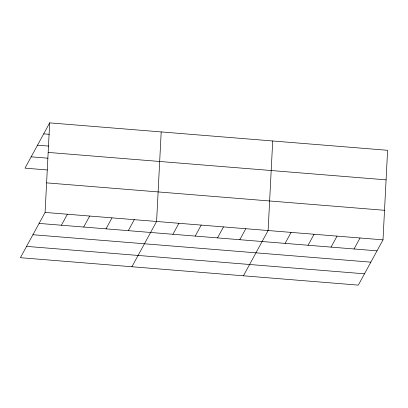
<?xml version="1.0" encoding="UTF-8"?>
<svg xmlns="http://www.w3.org/2000/svg" width="408" height="408" viewBox="0 0 408 408"><rect width="100%" height="100%" fill="white"/><g stroke="black" fill="none" stroke-linecap="round" stroke-linejoin="round"><path stroke-width="0.61" d="M45.084 212.425L49.679 122.874L387.6 150.302L383.005 239.853L358.321 285.126L20.4 257.698L45.084 212.425L383.005 239.853M161.196 131.927L156.596 221.473L131.911 266.75M272.707 140.974L268.112 230.525L243.428 275.803M49.679 122.874L24.995 168.147L47.297 169.958M61.394 225.226L67.386 214.236M83.696 227.037L89.689 216.046M105.998 228.847L111.991 217.857M128.301 230.658L134.293 219.662M172.905 234.279L178.903 223.283M195.208 236.089L201.205 225.094M217.515 237.9L223.507 226.904M239.817 239.71L245.81 228.715M285.095 243.382L291.088 232.392M308.076 245.249L314.068 234.258M331.051 247.115L337.049 236.12M354.032 248.977L360.024 237.986M43.687 133.865L49.261 134.319M37.521 145.182L48.669 146.084M48.164 152.424L386.085 179.851M31.166 156.835L47.889 158.192M46.604 182.871L384.52 210.299M39.092 223.416L377.012 250.844M32.926 234.727L370.841 262.155M26.566 246.386L364.487 273.814"/></g></svg>
